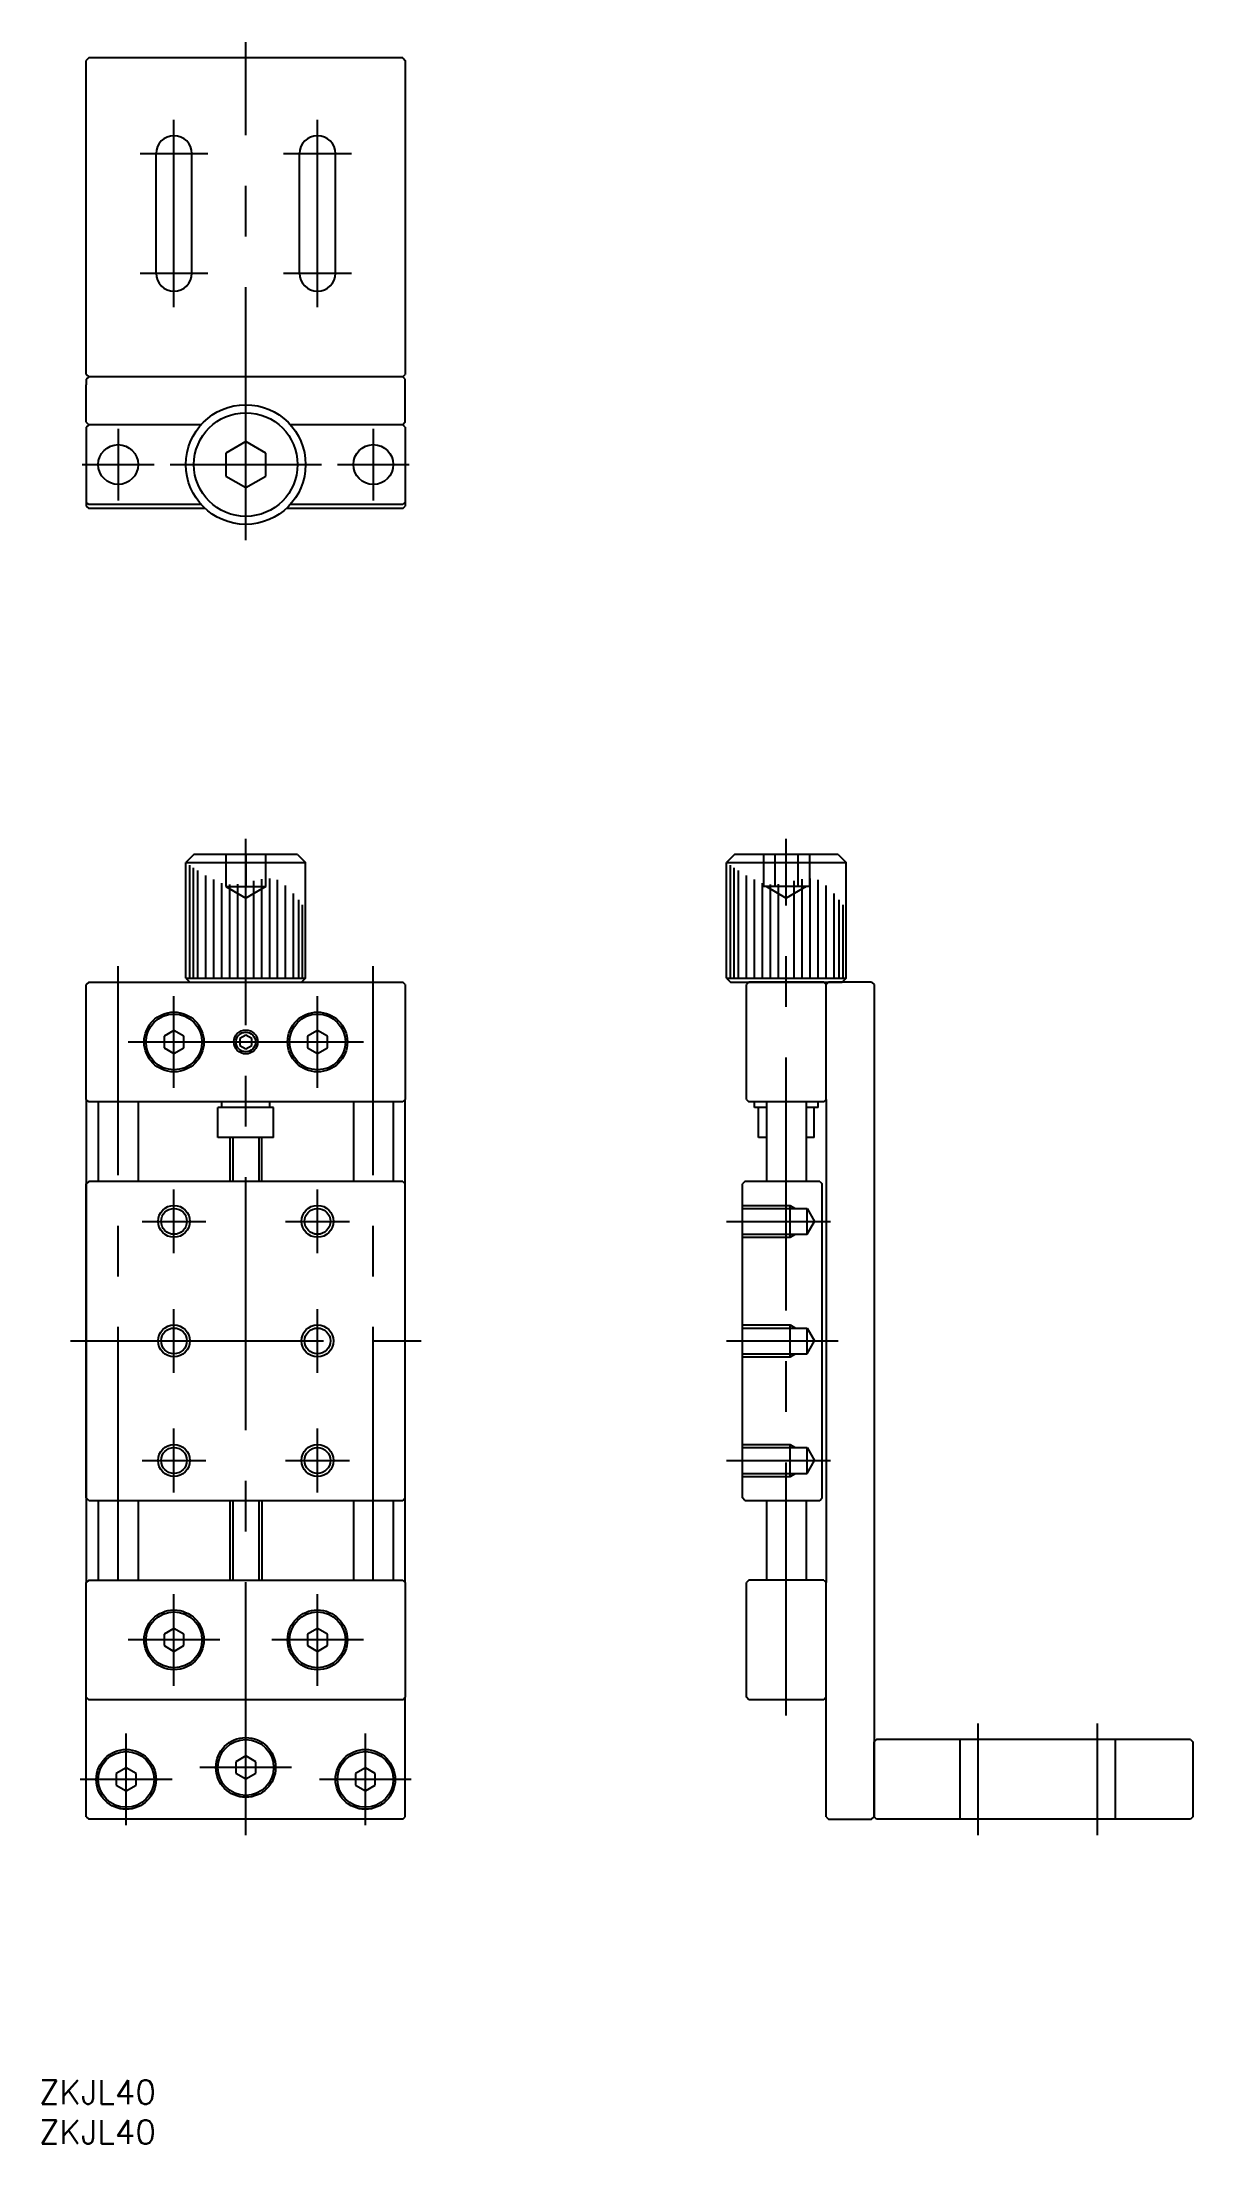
# Model space of a CAD drawing. Extents: x -26 to 119, y -211 to 53.
import ezdxf

# ---------------------------------------------------------------- set-up
doc = ezdxf.new("R2010")
doc.units = 0
doc.linetypes.add('CENTER', pattern=[50.8, 31.75, -6.35, 6.35, -6.35])
doc.linetypes.add('DASHED', pattern=[19.05, 12.7, -6.35])
doc.layers.get('0').update_dxf_attribs({"linetype": 'CONTINUOUS'})
doc.layers.add('CENTER', color=1, linetype='CONTINUOUS')
doc.styles.get("Standard").update_dxf_attribs({"font": 'txt.shx', "height": 3, "bigfont": 'bigfont.shx'})

msp = doc.modelspace()

# ---------------------------------------------------------------- linework, layer by layer
at = {"color": 7, "linetype": 'CONTINUOUS'}
for p, q in [((-19.7, 51), (-20, 50.7)), ((-20, 11.3), (-20, 50.7)), ((19.7, 51), (-19.7, 51)), ((19.7, 51), (20, 50.7)), ((20, 50.7), (20, 11.3)), ((-11.25, 24), (-11.25, 39)), ((-6.75, 24), (-6.75, 39)), ((6.75, 24), (6.75, 39)), ((11.25, 24), (11.25, 39)), ((-20, 11.3), (-19.7, 11)), ((-19.7, 11), (-20, 10.7)), ((-20, 10.7), (-20, 10)), ((19.7, 11), (-19.7, 11)), ((19.7, 11), (20, 11.3)), ((20, 10.7), (19.7, 11)), ((20, 5.3), (20, 10.7)), ((-20, 5.3), (-20, 10)), ((-20, 5.3), (-19.7, 5)), ((20, 5.3), (19.7, 5)), ((-19.7, 5), (-20, 4.7)), ((-20, 4.7), (-20, -5.2)), ((-5.59, 5), (-19.7, 5)), ((0, 2.89), (-2.5, 1.44)), ((2.5, 1.44), (0, 2.89)), ((19.7, 5), (5.59, 5)), ((20, 4.7), (19.7, 5)), ((20, 4.7), (20, -5.2)), ((-2.5, 1.44), (-2.5, -1.44)), ((2.5, -1.44), (2.5, 1.44)), ((-2.5, -1.44), (0, -2.89)), ((0, -2.89), (2.5, -1.44)), ((-19.7, -5), (-20, -4.7)), ((-20, -5.2), (-19.7, -5.5)), ((-5.59, -5), (-19.7, -5)), ((19.7, -5), (5.59, -5)), ((20, -4.7), (19.7, -5)), ((19.7, -5.5), (20, -5.2)), ((-5.1, -5.5), (-19.7, -5.5)), ((19.7, -5.5), (5.1, -5.5)), ((-6.5, -48.93), (-7.5, -49.93)), ((-7.5, -49.93), (7.5, -49.93)), ((-7.5, -64.43), (-7.5, -49.93)), ((6.5, -48.93), (-6.5, -48.93)), ((6.5, -48.93), (7.5, -49.93)), ((7.5, -64.43), (7.5, -49.93)), ((61.3, -48.93), (60.3, -49.93)), ((60.3, -49.93), (75.3, -49.93)), ((60.3, -64.43), (60.3, -49.93)), ((74.3, -48.93), (61.3, -48.93)), ((74.3, -48.93), (75.3, -49.93)), ((75.3, -64.43), (75.3, -49.93)), ((-7, -64.43), (-7, -50.27)), ((-6.54, -64.43), (-6.54, -50.58)), ((-6, -64.43), (-6, -50.93)), ((-5, -64.43), (-5, -51.53)), ((-4, -64.43), (-4, -52.07)), ((-3, -64.43), (-3, -52.49)), ((-2, -64.43), (-2, -52.68)), ((-1, -64.43), (-1, -52.64)), ((1, -64.43), (1, -52.22)), ((2, -64.43), (2, -51.99)), ((3, -64.43), (3, -51.91)), ((4, -64.43), (4, -52.11)), ((60.8, -64.43), (60.8, -50.27)), ((61.27, -64.43), (61.27, -50.58)), ((61.8, -64.43), (61.8, -50.93)), ((62.8, -64.43), (62.8, -51.53)), ((63.8, -64.43), (63.8, -52.07)), ((64.8, -64.43), (64.8, -52.49)), ((65.8, -64.43), (65.8, -52.68)), ((66.8, -64.43), (66.8, -52.64)), ((68.8, -64.43), (68.8, -52.22)), ((69.8, -64.43), (69.8, -51.99)), ((70.8, -64.43), (70.8, -51.91)), ((71.8, -64.43), (71.8, -52.11)), ((5, -64.43), (5, -52.79)), ((6, -64.43), (6, -53.81)), ((6.64, -64.43), (6.64, -54.59)), ((7.11, -64.43), (7.11, -55.21)), ((72.8, -64.43), (72.8, -52.79)), ((73.8, -64.43), (73.8, -53.81)), ((74.44, -64.43), (74.44, -54.59)), ((74.91, -64.43), (74.91, -55.21)), ((-19.7, -64.93), (-20, -65.23)), ((-20, -79.63), (-20, -65.23)), ((-19.7, -64.93), (19.7, -64.93)), ((-7.5, -64.43), (7.5, -64.43)), ((-7.5, -64.43), (-7, -64.93)), ((-7, -64.93), (7, -64.93)), ((7.5, -64.43), (7, -64.93)), ((20, -65.23), (19.7, -64.93)), ((20, -65.23), (20, -79.63)), ((60.3, -64.43), (75.3, -64.43)), ((60.3, -64.43), (60.8, -64.93)), ((60.8, -64.93), (74.8, -64.93)), ((63.1, -64.93), (62.8, -65.23)), ((62.8, -79.63), (62.8, -65.23)), ((72.5, -64.93), (63.1, -64.93)), ((72.8, -65.23), (72.5, -64.93)), ((73.1, -64.93), (72.8, -65.23)), ((72.8, -79.63), (72.8, -65.23)), ((78.5, -64.93), (73.1, -64.93)), ((75.3, -64.43), (74.8, -64.93)), ((78.5, -64.93), (78.8, -65.23)), ((78.8, -65.23), (78.8, -169.63)), ((-9, -70.99), (-10.25, -71.71)), ((-7.75, -71.71), (-9, -70.99)), ((9, -70.99), (7.75, -71.71)), ((10.25, -71.71), (9, -70.99)), ((-10.25, -71.71), (-10.25, -73.15)), ((-10.25, -73.15), (-9, -73.88)), ((-9, -73.88), (-7.75, -73.15)), ((-7.75, -73.15), (-7.75, -71.71)), ((0, -71.57), (-0.75, -72)), ((-0.75, -72), (-0.75, -72.87)), ((-0.75, -72.87), (0, -73.3)), ((0.75, -72), (0, -71.57)), ((0, -73.3), (0.75, -72.87)), ((0.75, -72.87), (0.75, -72)), ((7.75, -71.71), (7.75, -73.15)), ((7.75, -73.15), (9, -73.88)), ((9, -73.88), (10.25, -73.15)), ((10.25, -73.15), (10.25, -71.71)), ((-20, -79.63), (-20, -140.23)), ((-19.7, -79.93), (-20, -79.63)), ((19.7, -79.93), (-19.7, -79.93)), ((-18.5, -79.93), (-18.5, -89.93)), ((-13.5, -79.93), (-13.5, -89.93)), ((-3.5, -84.43), (-3.5, -80.63)), ((3.5, -80.63), (-3.5, -80.63)), ((-3, -80.63), (-3, -79.93)), ((3, -80.63), (3, -79.93)), ((3.5, -84.43), (3.5, -80.63)), ((13.5, -79.93), (13.5, -89.93)), ((18.5, -79.93), (18.5, -89.93)), ((20, -79.63), (19.7, -79.93)), ((20, -140.23), (20, -79.63)), ((62.8, -79.63), (63.1, -79.93)), ((72.5, -79.93), (63.1, -79.93)), ((63.8, -80.63), (63.8, -79.93)), ((65.3, -80.63), (63.8, -80.63)), ((64.3, -84.43), (64.3, -80.63)), ((65.3, -79.93), (65.3, -89.93)), ((70.3, -79.93), (70.3, -89.93)), ((71.8, -80.63), (70.3, -80.63)), ((71.3, -84.43), (71.3, -80.63)), ((71.8, -80.63), (71.8, -79.93)), ((72.5, -79.93), (72.8, -79.63)), ((72.8, -79.63), (72.8, -140.23)), ((3.5, -84.43), (-3.5, -84.43)), ((-2, -84.43), (-2, -89.93)), ((2, -89.93), (2, -84.43)), ((65.3, -84.43), (64.3, -84.43)), ((71.3, -84.43), (70.3, -84.43)), ((-19.7, -89.93), (-20, -90.23)), ((-20, -129.63), (-20, -90.23)), ((19.7, -89.93), (-19.7, -89.93)), ((19.7, -89.93), (20, -90.23)), ((20, -129.63), (20, -90.23)), ((62.6, -89.93), (62.3, -90.23)), ((62.3, -129.63), (62.3, -90.23)), ((72, -89.93), (62.6, -89.93)), ((72, -89.93), (72.3, -90.23)), ((72.3, -129.63), (72.3, -90.23)), ((-19.7, -129.93), (-20, -129.63)), ((-19.7, -129.93), (19.7, -129.93)), ((-18.5, -129.93), (-18.5, -139.93)), ((-13.5, -129.93), (-13.5, -139.93)), ((-2, -129.93), (-2, -139.93)), ((2, -129.93), (2, -139.93)), ((13.5, -129.93), (13.5, -139.93)), ((18.5, -129.93), (18.5, -139.93)), ((19.7, -129.93), (20, -129.63)), ((62.6, -129.93), (62.3, -129.63)), ((62.6, -129.93), (72, -129.93)), ((65.3, -129.93), (65.3, -139.93)), ((70.3, -129.93), (70.3, -139.93)), ((72, -129.93), (72.3, -129.63)), ((-19.7, -139.93), (-20, -140.23)), ((-20, -169.63), (-20, -140.23)), ((-20, -154.63), (-20, -140.23)), ((-19.7, -139.93), (19.7, -139.93)), ((19.7, -139.93), (20, -140.23)), ((20, -140.23), (20, -154.63)), ((63.1, -139.93), (62.8, -140.23)), ((62.8, -154.63), (62.8, -140.23)), ((72.5, -139.93), (63.1, -139.93)), ((72.5, -139.93), (72.8, -140.23)), ((72.8, -154.63), (72.8, -140.23)), ((-9, -145.99), (-10.25, -146.71)), ((-10.25, -146.71), (-10.25, -148.15)), ((-7.75, -146.71), (-9, -145.99)), ((-7.75, -148.15), (-7.75, -146.71)), ((9, -145.99), (7.75, -146.71)), ((7.75, -146.71), (7.75, -148.15)), ((10.25, -146.71), (9, -145.99)), ((10.25, -148.15), (10.25, -146.71)), ((-10.25, -148.15), (-9, -148.88)), ((-9, -148.88), (-7.75, -148.15)), ((7.75, -148.15), (9, -148.88)), ((9, -148.88), (10.25, -148.15)), ((-20, -154.63), (-19.7, -154.93)), ((19.7, -154.93), (-19.7, -154.93)), ((19.7, -154.93), (20, -154.63)), ((20, -169.63), (20, -154.63)), ((63.1, -154.93), (62.8, -154.63)), ((72.5, -154.93), (63.1, -154.93)), ((72.8, -154.63), (72.5, -154.93)), ((72.8, -169.63), (72.8, -154.63)), ((79.1, -159.93), (78.8, -160.23)), ((78.8, -169.63), (78.8, -160.23)), ((118.5, -159.93), (79.1, -159.93)), ((118.5, -159.93), (118.8, -160.23)), ((118.8, -160.23), (118.8, -169.63)), ((0, -161.99), (-1.25, -162.71)), ((-1.25, -162.71), (-1.25, -164.15)), ((1.25, -162.71), (0, -161.99)), ((1.25, -164.15), (1.25, -162.71)), ((-15, -163.49), (-16.25, -164.21)), ((-16.25, -164.21), (-16.25, -165.65)), ((-16.25, -165.65), (-15, -166.38)), ((-13.75, -164.21), (-15, -163.49)), ((-15, -166.38), (-13.75, -165.65)), ((-13.75, -165.65), (-13.75, -164.21)), ((-1.25, -164.15), (0, -164.88)), ((0, -164.88), (1.25, -164.15)), ((15, -163.49), (13.75, -164.21)), ((13.75, -164.21), (13.75, -165.65)), ((13.75, -165.65), (15, -166.38)), ((16.25, -164.21), (15, -163.49)), ((15, -166.38), (16.25, -165.65)), ((16.25, -165.65), (16.25, -164.21)), ((-20, -169.63), (-19.7, -169.93)), ((19.7, -169.93), (-19.7, -169.93)), ((19.7, -169.93), (20, -169.63)), ((72.8, -169.63), (73.1, -169.93)), ((73.1, -169.93), (78.5, -169.93)), ((78.5, -169.93), (78.8, -169.63)), ((79.1, -169.93), (78.8, -169.63)), ((118.5, -169.93), (79.1, -169.93)), ((118.8, -169.63), (118.5, -169.93))]:
    msp.add_line(p, q, dxfattribs=at)
at = {"color": 3, "linetype": 'DASHED'}
for p, q in [((-2.5, -48.93), (-2.5, -52.93)), ((0, -48.93), (0, -52.93)), ((2.5, -52.93), (2.5, -48.93)), ((64.92, -48.93), (64.92, -52.93)), ((66.36, -48.93), (66.36, -52.93)), ((69.25, -48.93), (69.25, -52.93)), ((70.69, -48.93), (70.69, -52.93)), ((-2.5, -52.93), (2.5, -52.93)), ((-2.5, -52.93), (0, -54.38)), ((2.5, -52.93), (0, -54.38)), ((70.69, -52.93), (64.92, -52.93)), ((65.3, -52.93), (67.8, -54.38)), ((70.3, -52.93), (67.8, -54.38)), ((62.3, -92.93), (68.3, -92.93)), ((62.3, -93.31), (70.4, -93.31)), ((68.3, -96.93), (68.3, -92.93)), ((68.3, -92.93), (68.96, -93.31)), ((70.4, -96.55), (70.4, -93.31)), ((70.4, -93.31), (71.34, -94.93)), ((62.3, -96.55), (70.4, -96.55)), ((62.3, -96.93), (68.3, -96.93)), ((68.3, -96.93), (68.96, -96.55)), ((70.4, -96.55), (71.34, -94.93)), ((62.3, -107.93), (68.3, -107.93)), ((68.3, -111.93), (68.3, -107.93)), ((68.3, -107.93), (68.96, -108.31)), ((62.3, -108.31), (70.4, -108.31)), ((70.4, -111.55), (70.4, -108.31)), ((70.4, -108.31), (71.34, -109.93)), ((70.4, -111.55), (71.34, -109.93)), ((62.3, -111.55), (70.4, -111.55)), ((62.3, -111.93), (68.3, -111.93)), ((68.3, -111.93), (68.96, -111.55)), ((62.3, -122.93), (68.3, -122.93)), ((62.3, -123.31), (70.4, -123.31)), ((68.3, -126.93), (68.3, -122.93)), ((68.3, -122.93), (68.96, -123.31)), ((70.4, -126.55), (70.4, -123.31)), ((70.4, -123.31), (71.34, -124.93)), ((62.3, -126.55), (70.4, -126.55)), ((68.3, -126.93), (68.96, -126.55)), ((70.4, -126.55), (71.34, -124.93)), ((62.3, -126.93), (68.3, -126.93)), ((89.55, -159.93), (89.55, -169.93)), ((109.05, -159.93), (109.05, -169.93))]:
    msp.add_line(p, q, dxfattribs=at)
at = {"color": 3, "linetype": 'CONTINUOUS'}
for p, q in [((-1.62, -84.43), (-1.62, -89.93)), ((1.62, -84.43), (1.62, -89.93)), ((-1.62, -129.93), (-1.62, -139.93)), ((1.62, -129.93), (1.62, -139.93))]:
    msp.add_line(p, q, dxfattribs=at)
at = {"color": 7, "linetype": 'CONTINUOUS'}
for centre, radius in [((0, 0), 7.5), ((0, 0), 6.5), ((-16, 0), 2.5), ((16, 0), 2.5), ((-9, -72.43), 3.75), ((-9, -72.43), 3.5), ((9, -72.43), 3.75), ((9, -72.43), 3.5), ((0, -72.43), 1.23), ((-9, -94.93), 1.62), ((9, -94.93), 1.62), ((-9, -109.93), 1.62), ((9, -109.93), 1.62), ((-9, -124.93), 1.62), ((9, -124.93), 1.62), ((-9, -147.43), 3.75), ((-9, -147.43), 3.5), ((9, -147.43), 3.75), ((9, -147.43), 3.5), ((0, -163.43), 3.75), ((0, -163.43), 3.5), ((-15, -164.93), 3.75), ((-15, -164.93), 3.5), ((15, -164.93), 3.75), ((15, -164.93), 3.5)]:
    msp.add_circle(centre, radius, dxfattribs=at)
at = {"color": 3, "linetype": 'CONTINUOUS'}
for centre, radius in [((0, -72.43), 1.5), ((-9, -94.93), 2), ((9, -94.93), 2), ((-9, -109.93), 2), ((9, -109.93), 2), ((-9, -124.93), 2), ((9, -124.93), 2)]:
    msp.add_circle(centre, radius, dxfattribs=at)
at = {"color": 7, "linetype": 'CONTINUOUS'}
for centre, start, end in [((-9, 39), 0, 180), ((9, 39), 0, 180), ((-9, 24), 180, 0), ((9, 24), 180, 0)]:
    msp.add_arc(centre, 2.25, start, end, dxfattribs=at)
at = {"layer": 'CENTER', "color": 1, "linetype": 'CENTER'}
for p, q in [((0, -9.5), (0, 53)), ((-9, 19.75), (-9, 43.25)), ((9, 19.75), (9, 43.25)), ((-13.25, 39), (-4.75, 39)), ((4.75, 39), (13.25, 39)), ((-13.25, 24), (-4.75, 24)), ((4.75, 24), (13.25, 24)), ((-16, 4.5), (-16, -4.5)), ((16, 4.5), (16, -4.5)), ((-20.5, 0), (-11.5, 0)), ((-9.5, 0), (9.5, 0)), ((11.5, 0), (20.5, 0)), ((0, -171.93), (0, -46.93)), ((67.8, -156.93), (67.8, -46.93)), ((-16, -139.93), (-16, -62.93)), ((16, -139.93), (16, -62.93)), ((-9, -78.18), (-9, -66.68)), ((9, -78.18), (9, -66.68)), ((-14.75, -72.43), (14.75, -72.43)), ((-9, -98.93), (-9, -90.93)), ((9, -98.93), (9, -90.93)), ((-13, -94.93), (-5, -94.93)), ((5, -94.93), (13, -94.93)), ((60.3, -94.93), (73.34, -94.93)), ((-9, -113.93), (-9, -105.93)), ((9, -113.93), (9, -105.93)), ((-22, -109.93), (22, -109.93)), ((60.3, -109.93), (74.3, -109.93)), ((-9, -128.93), (-9, -120.93)), ((9, -128.93), (9, -120.93)), ((-13, -124.93), (-5, -124.93)), ((5, -124.93), (13, -124.93)), ((60.3, -124.93), (73.34, -124.93)), ((-9, -153.18), (-9, -141.68)), ((9, -153.18), (9, -141.68)), ((-3.25, -147.43), (-14.75, -147.43)), ((14.75, -147.43), (3.25, -147.43)), ((91.8, -157.93), (91.8, -171.93)), ((106.8, -157.93), (106.8, -171.93)), ((-15, -170.68), (-15, -159.18)), ((15, -170.68), (15, -159.18)), ((5.75, -163.43), (-5.75, -163.43)), ((-9.25, -164.93), (-20.75, -164.93)), ((20.75, -164.93), (9.25, -164.93))]:
    msp.add_line(p, q, dxfattribs=at)

# ---------------------------------------------------------------- texts
at = {"color": 7, "linetype": 'CONTINUOUS'}
for p in [(-25.94, -205.66), (-25.94, -210.66)]:
    msp.add_text('ZKJL40', height=3, dxfattribs=at).set_placement(p)

doc.saveas('drawing.dxf')
